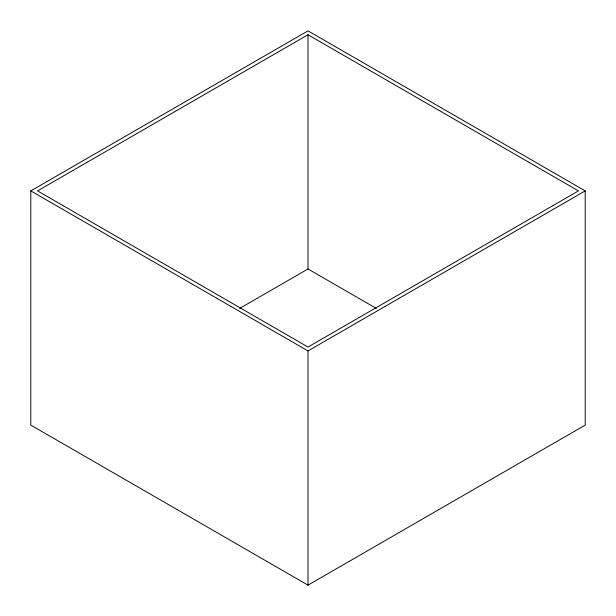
<?xml version="1.0" encoding="UTF-8"?>
<svg xmlns="http://www.w3.org/2000/svg" width="616" height="616" viewBox="0 0 616 616"><rect width="100%" height="100%" fill="white"/><g stroke="black" fill="none" stroke-linecap="round" stroke-linejoin="round"><path stroke-width="0.92" d="M30.8 190.898L308 30.854L585.2 190.898L585.2 425.102L308 585.146L30.8 425.102L30.8 190.898L308 350.935L585.2 190.898M308 34.758L37.561 190.898L308 347.031L578.439 190.898L308 34.758L308 268.969L239.763 308.362M308 268.969L376.237 308.362M308 350.935L308 585.146"/></g></svg>
